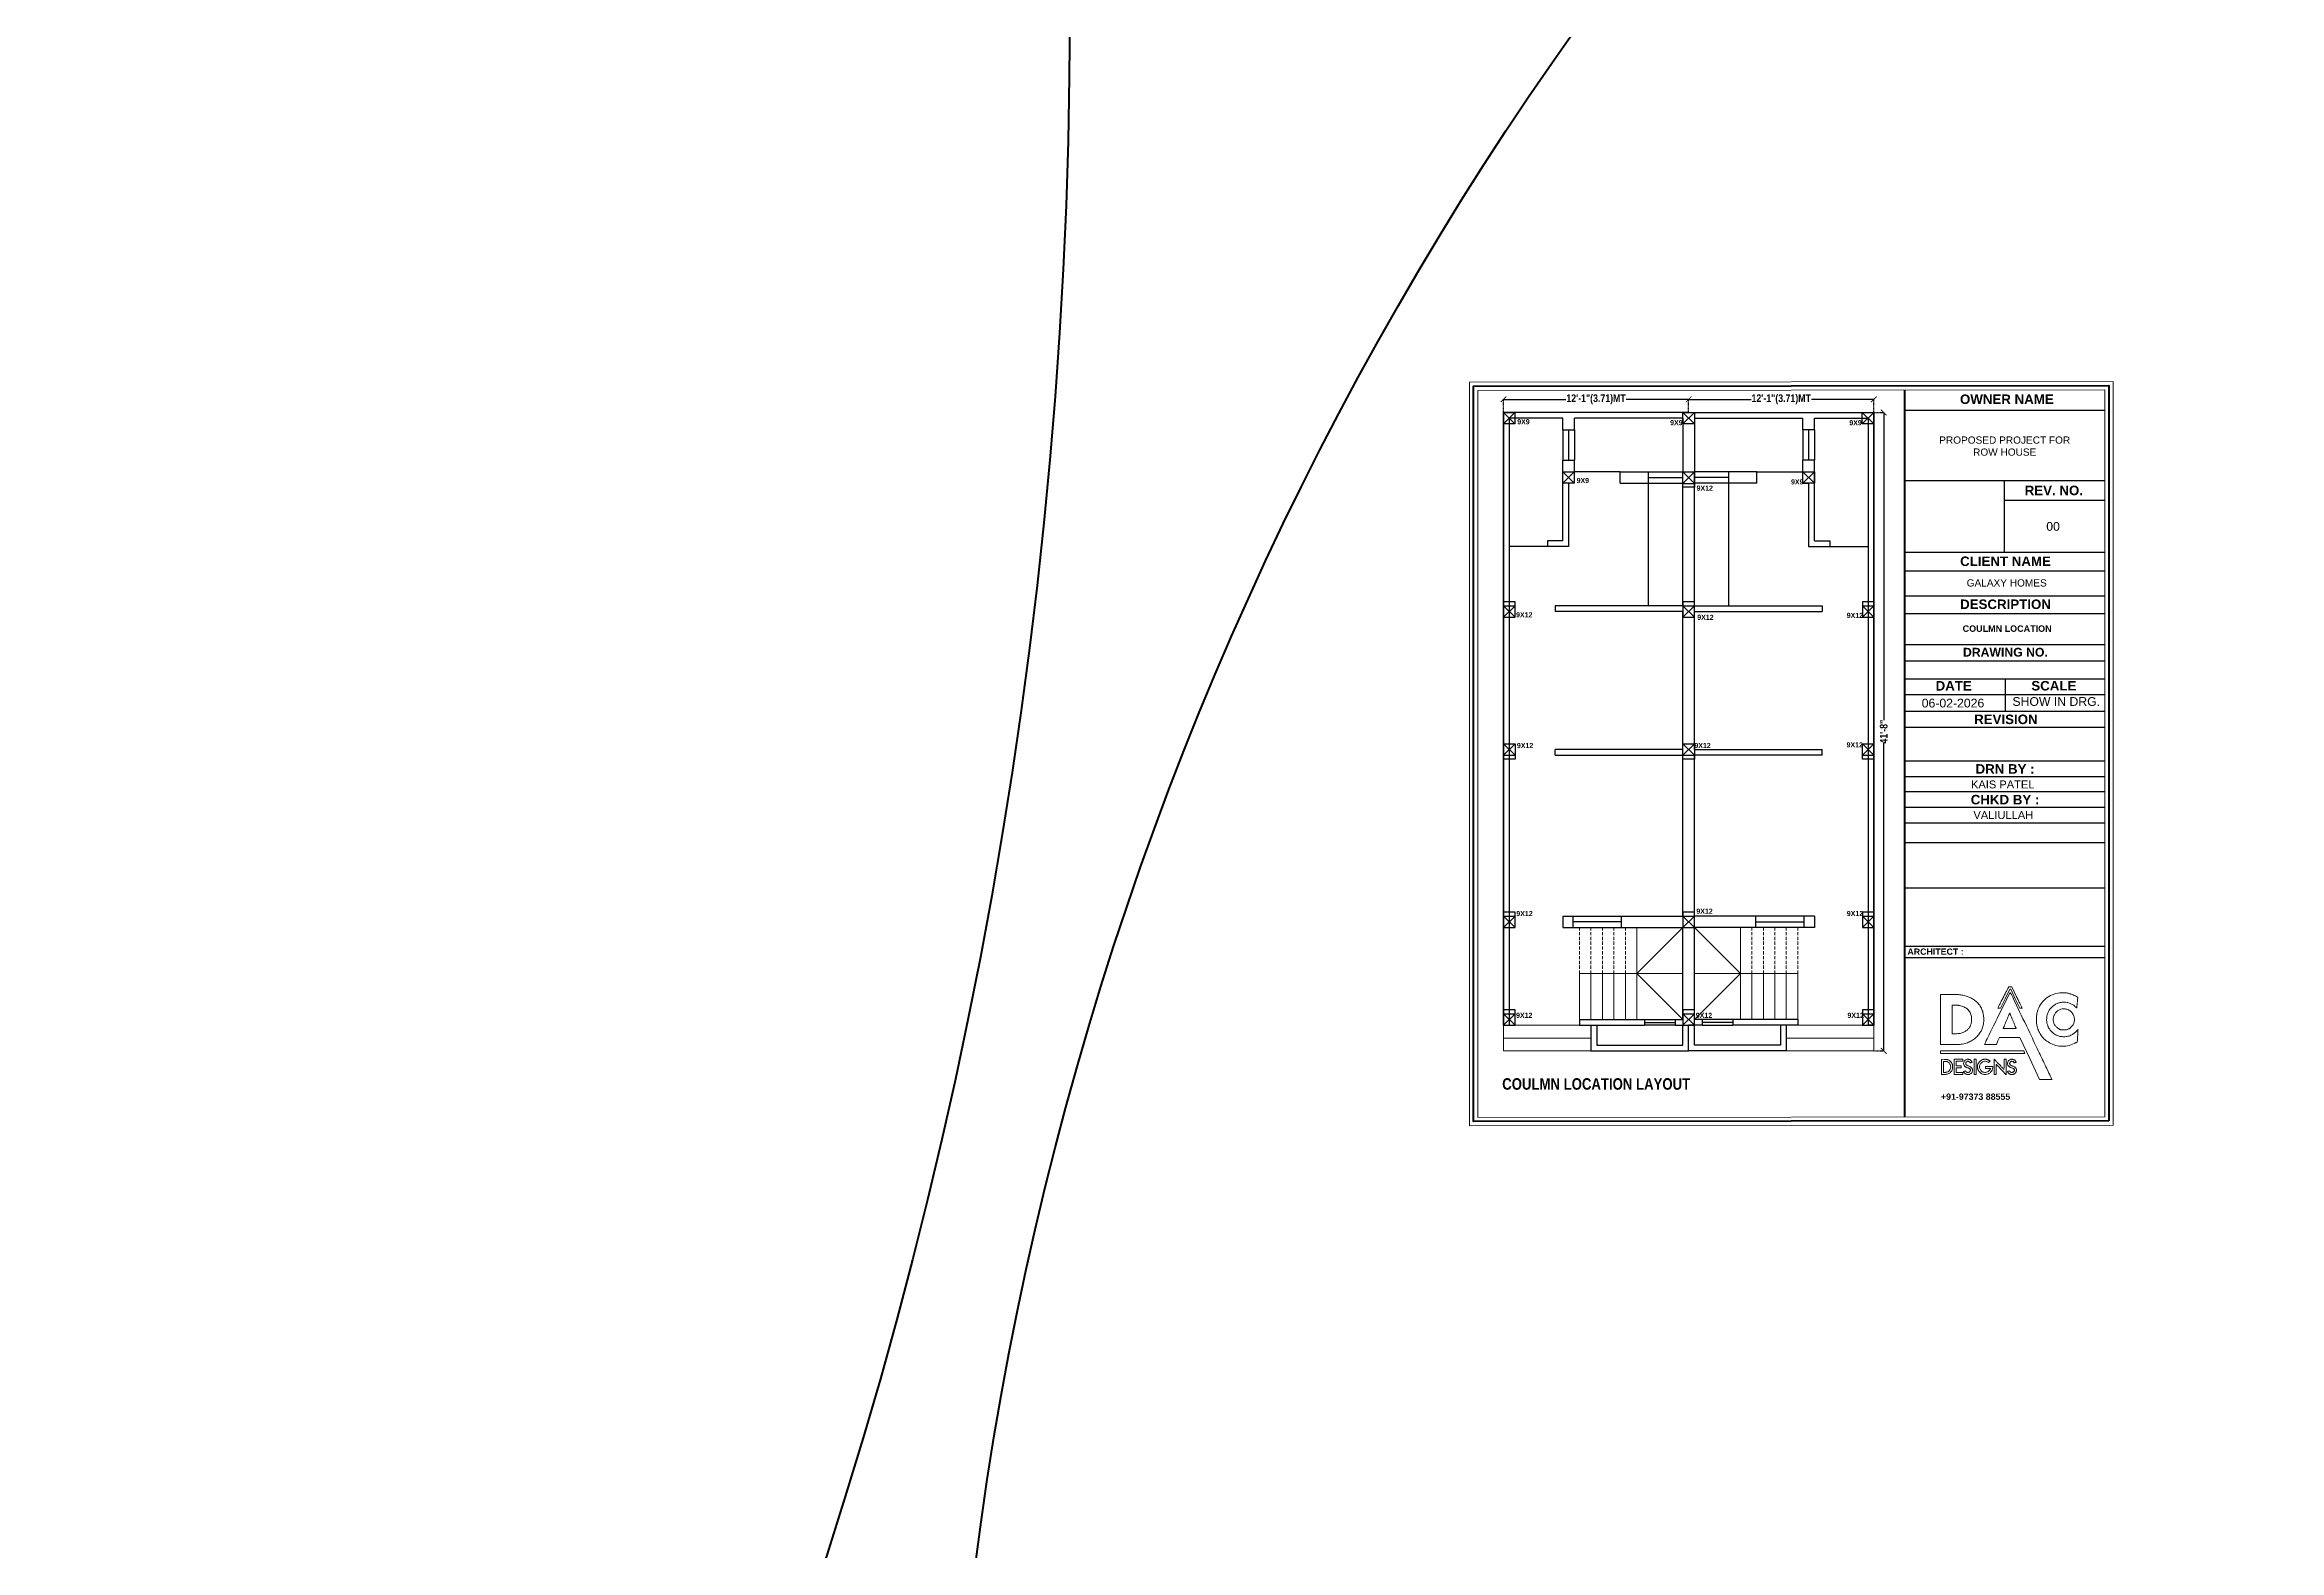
# Model space of a CAD drawing. Header units: inches. Extents: x 218041 to 238734, y -94371 to -86245.
# Drawn here: x 232703 to 234453, y -91359 to -90179 of the extents above; entities that cross this region are included whole.
import ezdxf

# ---------------------------------------------------------------- set-up
doc = ezdxf.new("R2010")
doc.units = ezdxf.units.IN
doc.header["$LTSCALE"] = 0.1
doc.header["$MEASUREMENT"] = 0
doc.header["$PDMODE"] = 35
doc.linetypes.add('DASHED2', pattern=[0.375, 0.25, -0.125])
for name, color, linetype, lineweight in [('GLASS', 152, 'Continuous', 20), ('my wall', 7, 'Continuous', 20), ('Wall', 250, 'Continuous', 30)]:
    doc.layers.add(name, color=color, linetype=linetype, lineweight=lineweight)
doc.layers.add('TEXT', color=250, linetype='Continuous')
doc.styles.add('Mayur', font='arial.ttf', dxfattribs={"height": 4})
doc.styles.get("Standard").update_dxf_attribs({"font": 'swisscb.ttf'})
doc.dimstyles.get("Standard").update_dxf_attribs({"dimtxt": 7, "dimasz": 7, "dimexe": 7, "dimexo": 7, "dimgap": 2, "dimtad": 0, "dimzin": 0, "dimdsep": 46, "dimlunit": 4, "dimtxsty": 'Standard', "dimblk": 'OBLIQUE', "dimcen": 0.09, "dimclrd": 256, "dimclre": 256, "dimclrt": 256, "dimadec": 1, "dimazin": 0, "dimtfac": 1, "dimtofl": 0, "dimtmove": 0, "dimatfit": 3, "dimldrblk": 'OBLIQUE', "dimfxl": 0, "dimfrac": 1, "dimtolj": 1, "dimtzin": 0, "dimlwd": 0, "dimlwe": 0, "dimarcsym": 0})

# ---------------------------------------------------------------- blocks, each defined once
blk = doc.blocks.new('ET3R21E2QE')
at = {"layer": 'Wall', "color": 1}
for p, q in [((241173.5, -87732.9), (241182.5, -87723.9)), ((241182.5, -87732.9), (241173.5, -87723.9)), ((241173.5, -87723.9), (241182.5, -87723.9))]:
    blk.add_line(p, q, dxfattribs=at)
blk.add_lwpolyline([(241173.5, -87732.9), (241182.5, -87732.9), (241182.5, -87720.9), (241173.5, -87720.9), (241173.5, -87732.9)], dxfattribs=at)
blk = doc.blocks.new('9 X 9')
at = {"layer": 'Wall', "color": 1}
for p, q in [((-6805.2, -3954.5), (-6796.2, -3963.5)), ((-6796.2, -3954.5), (-6805.2, -3963.5))]:
    blk.add_line(p, q, dxfattribs=at)
blk.add_lwpolyline([(-6805.2, -3954.5), (-6796.2, -3954.5), (-6796.2, -3963.5), (-6805.2, -3963.5), (-6805.2, -3954.5)], dxfattribs=at)
blk = doc.blocks.new('2222')
at = {"ltscale": 0.25}
for points in [[(1228.07, -21.61, 0.000035), (1226.93, -23.92, 0.000058), (1225.97, -25.87, 0.000002), (1225.1, -27.63, 0.022367), (1225.09, -27.65, 0.522341), (1225.1, -27.66, 0.000399), (1225.49, -27.67, 0.002994), (1225.94, -27.67, 0.00169), (1226.49, -27.67), (1227.89, -27.66), (1228.26, -26.83), (1228.63, -26), (1231.02, -26), (1233.4, -26), (1235.68, -30.93), (1237.96, -35.86), (1239.42, -35.86, 0.000822), (1239.98, -35.86, 0.001371), (1240.45, -35.86, 0.000076), (1240.87, -35.85, 0.411601), (1240.87, -35.85, 0.111692), (1240.87, -35.84, 0.000001), (1239.46, -32.87, 0.000077), (1237.9, -29.6, 0.000046), (1236.05, -25.72, 0.000099), (1232.93, -19.19, 0.001572), (1231.86, -16.98, 0.000761), (1231.22, -15.67, 0.259161), (1231.13, -15.61), (1231.05, -15.6)], [(1230.64, -14.44, -0.001438), (1230.56, -14.61, -0.000048), (1230.22, -15.27, -0.000091), (1229.82, -16.05, -0.000063), (1229.37, -16.92, 0.000195), (1228.93, -17.79, 0.000323), (1228.56, -18.51, 0.000009), (1228.23, -19.17, 0.118395), (1228.22, -19.18, 0.401571), (1228.23, -19.19, 0.001397), (1228.31, -19.19, 0.005901), (1228.41, -19.19, 0.003541), (1228.53, -19.19), (1228.83, -19.19), (1229.93, -16.97), (1231.03, -14.75), (1231.13, -14.75), (1231.23, -14.76), (1232.28, -16.97), (1233.34, -19.19), (1233.62, -19.19), (1233.9, -19.19), (1233.81, -19.02, -0.002728), (1233.75, -18.89, -0.000051), (1233.43, -18.22, -0.000125), (1233.05, -17.43, -0.000084), (1232.62, -16.53), (1231.5, -14.21), (1231.13, -14.21), (1230.76, -14.21)], [(1242.69, -15.6, 0.072794), (1240.92, -16.05, 0.076193), (1239.39, -16.98, 0.076365), (1238.21, -18.32, 0.073609), (1237.46, -19.97, 0.032921), (1237.3, -20.73, 0.026529), (1237.23, -21.57, 0.026526), (1237.24, -22.41, 0.032885), (1237.34, -23.18, 0.047046), (1237.69, -24.34, 0.050101), (1238.25, -25.39, 0.050276), (1239, -26.31, 0.048003), (1239.94, -27.07, 0.068046), (1241.34, -27.76, 0.063937), (1242.91, -28.06, 0.063415), (1244.51, -27.96, 0.064905), (1246.02, -27.45, 0.008334), (1246.31, -27.31, 0.013797), (1246.55, -27.18, 0.01007), (1246.73, -27.06, 0.17383), (1246.78, -27, 0.060318), (1246.78, -26.97, 0.000227), (1246.8, -26.64, 0.001182), (1246.83, -26.25, 0.000743), (1246.85, -25.81, -0.000424), (1246.88, -25.34, -0.000523), (1246.9, -24.91, -0.00043), (1246.92, -24.55, -0.003868), (1246.93, -24.39), (1246.95, -24.13), (1246.73, -24.4, -0.024005), (1246.45, -24.71, -0.02635), (1246.15, -24.97, -0.0264), (1245.83, -25.2, -0.024282), (1245.47, -25.41, -0.024356), (1245.01, -25.61, -0.034994), (1244.59, -25.75, -0.034857), (1244.15, -25.82, -0.023903), (1243.64, -25.85, -0.022894), (1243.16, -25.82, -0.031987), (1242.73, -25.76, -0.032113), (1242.32, -25.64, -0.023343), (1241.88, -25.45, -0.046593), (1241.33, -25.13, -0.038519), (1240.81, -24.69, -0.038169), (1240.36, -24.17, -0.043369), (1240.01, -23.6, -0.0226), (1239.92, -23.38, -0.012135), (1239.81, -23.1, -0.01211), (1239.72, -22.81, -0.02029), (1239.66, -22.56, -0.038693), (1239.63, -22.26, -0.012214), (1239.62, -21.8, -0.01223), (1239.64, -21.34, -0.038364), (1239.68, -21.03, -0.033776), (1239.84, -20.47, -0.035515), (1240.07, -19.93, -0.035945), (1240.38, -19.45, -0.036472), (1240.75, -19.01, -0.047018), (1241.37, -18.49, -0.050707), (1242.06, -18.11, -0.051047), (1242.81, -17.88, -0.048845), (1243.61, -17.8, -0.045224), (1244.38, -17.86, -0.049433), (1245.11, -18.07, -0.049945), (1245.78, -18.41, -0.047973), (1246.38, -18.89, 0.003233), (1246.54, -19.04, 0.043394), (1246.6, -19.09, 0.241126), (1246.63, -19.09, 0.253996), (1246.65, -19.07, 0.027659), (1246.67, -18.95, 0.000182), (1246.78, -17.9, 0.00019), (1246.88, -16.86, 0.026366), (1246.88, -16.73, 0.264911), (1246.81, -16.61, 0.009992), (1246.33, -16.34, 0.01809), (1245.79, -16.08, 0.026018), (1245.3, -15.89, 0.007897), (1245.02, -15.81, 0.012305), (1244.77, -15.74, 0.012313), (1244.53, -15.69, 0.007921), (1244.24, -15.64, 0.020871), (1243.9, -15.61, 0.009498), (1243.46, -15.59, 0.009454), (1243.01, -15.58, 0.022742)], [(1214.85, -21.82), (1214.85, -27.68), (1216.79, -27.68, 0.003259), (1218.35, -27.67, 0.014649), (1219.27, -27.63, 0.023622), (1219.94, -27.55, 0.023407), (1220.61, -27.4, 0.045159), (1221.62, -27.03, 0.043204), (1222.56, -26.49, 0.043618), (1223.39, -25.79, 0.048184), (1224.05, -24.98, 0.023386), (1224.21, -24.72, 0.012104), (1224.39, -24.38, 0.012098), (1224.55, -24.02, 0.021537), (1224.66, -23.72, 0.02724), (1224.8, -23.19, 0.02249), (1224.9, -22.61, 0.021827), (1224.94, -22.01, 0.021639), (1224.93, -21.4, 0.043508), (1224.76, -20.24, 0.054122), (1224.39, -19.21, 0.055821), (1223.83, -18.3, 0.051096), (1223.06, -17.52, 0.040683), (1222.34, -17.01, 0.035711), (1221.51, -16.6, 0.033624), (1220.59, -16.29, 0.027807), (1219.57, -16.08, 0.015643), (1219.04, -16.02, 0.010493), (1218.44, -15.99, 0.00734), (1217.64, -15.97, 0.00246), (1216.47, -15.96), (1214.85, -15.96)], [(1219.26, -18.55, -0.061506), (1220.31, -18.88, -0.081566), (1221.15, -19.43, -0.085675), (1221.74, -20.2, -0.076136), (1222.07, -21.16, -0.034556), (1222.1, -21.47, -0.01442), (1222.11, -21.9, -0.014427), (1222.09, -22.32, -0.034296), (1222.04, -22.63, -0.055443), (1221.81, -23.32, -0.062064), (1221.44, -23.91, -0.061258), (1220.94, -24.4, -0.051876), (1220.3, -24.78, -0.031268), (1219.87, -24.95, -0.031106), (1219.43, -25.06, -0.026739), (1218.92, -25.13, -0.014506), (1218.28, -25.16), (1217.59, -25.18), (1217.59, -21.82), (1217.59, -18.46), (1218.25, -18.48, -0.004722), (1218.57, -18.49, -0.00837), (1218.84, -18.5, -0.010002), (1219.06, -18.53, -0.014416)], [(1231.8, -22.22, -0.000381), (1232.07, -22.87, -0.000626), (1232.3, -23.43, -0.000041), (1232.51, -23.93, -0.09741), (1232.51, -23.94, -0.410253), (1232.5, -23.95, -0.000164), (1232.06, -23.96, -0.002014), (1231.57, -23.96, -0.001207), (1230.99, -23.96, -0.000863), (1230.4, -23.96, -0.00144), (1229.91, -23.96, -0.000084), (1229.47, -23.96, -0.411419), (1229.46, -23.95, -0.100074), (1229.46, -23.94, -0.000021), (1229.68, -23.44, -0.000456), (1229.91, -22.88, -0.000276), (1230.19, -22.22, 0.000015), (1230.47, -21.56, 0.000023), (1230.72, -20.98, 0.000008), (1230.93, -20.48, 0.000623), (1230.96, -20.4), (1231.01, -20.3), (1231.05, -20.4, -0.001559), (1231.08, -20.48, -0.00002), (1231.29, -20.98, -0.000058), (1231.53, -21.55, -0.000038)], [(1243.28, -19.36, 0.067122), (1242.63, -19.56, 0.06685), (1242.05, -19.92, 0.067242), (1241.6, -20.42, 0.069319), (1241.3, -21.01, 0.069858), (1241.16, -21.71, 0.073646), (1241.23, -22.41, 0.073472), (1241.49, -23.06, 0.069037), (1241.94, -23.62, 0.024666), (1242.15, -23.8, 0.029624), (1242.37, -23.95, 0.029327), (1242.6, -24.07, 0.023351), (1242.87, -24.18, 0.012537), (1243.05, -24.24, 0.037615), (1243.18, -24.27, 0.027833), (1243.33, -24.28, 0.004547), (1243.62, -24.28, 0.01664), (1243.99, -24.27, 0.041441), (1244.25, -24.23, 0.042452), (1244.5, -24.15, 0.018223), (1244.82, -24, 0.017208), (1244.97, -23.92, 0.027832), (1245.09, -23.83, 0.024133), (1245.21, -23.73, 0.00959), (1245.37, -23.57, 0.035546), (1245.66, -23.24, 0.046314), (1245.88, -22.89, 0.047084), (1246.02, -22.51, 0.038653), (1246.1, -22.09, 0.088278), (1246.04, -21.23, 0.089006), (1245.69, -20.44, 0.088189), (1245.09, -19.82, 0.084671), (1244.3, -19.43, 0.042558), (1244.1, -19.39, 0.012472), (1243.79, -19.36, 0.012391), (1243.47, -19.35, 0.044133)], [(1214.85, -29.46), (1214.85, -29.76), (1224.69, -29.76), (1234.53, -29.76), (1234.49, -29.65, -0.00093), (1234.46, -29.59, -0.000352), (1234.43, -29.51, -0.000348), (1234.39, -29.43, -0.000425), (1234.36, -29.35), (1234.28, -29.16), (1224.56, -29.16), (1214.85, -29.16)], [(1215.06, -32.88), (1215.06, -34.65), (1215.57, -34.65, 0.012207), (1215.98, -34.64, 0.029496), (1216.28, -34.61, 0.036791), (1216.53, -34.55, 0.032895), (1216.78, -34.45, 0.045704), (1216.98, -34.33, 0.031954), (1217.18, -34.16, 0.032132), (1217.36, -33.97, 0.049229), (1217.48, -33.79, 0.038827), (1217.57, -33.59, 0.028216), (1217.63, -33.37, 0.02724), (1217.67, -33.13, 0.028588), (1217.68, -32.89, 0.06646), (1217.61, -32.32, 0.085474), (1217.38, -31.84, 0.087545), (1217.02, -31.47, 0.073569), (1216.52, -31.22, 0.021141), (1216.36, -31.17, 0.031625), (1216.22, -31.15, 0.018724), (1216.03, -31.14, 0.003091), (1215.67, -31.13), (1215.06, -31.11)], [(1221.03, -31.12, 0.129678), (1220.55, -31.38, 0.134039), (1220.28, -31.84, 0.140182), (1220.28, -32.36, 0.146424), (1220.56, -32.79, 0.036533), (1220.68, -32.88, 0.026554), (1220.83, -32.97, 0.023867), (1221.01, -33.04, 0.017616), (1221.21, -33.11, -0.029719), (1221.41, -33.18, -0.038265), (1221.58, -33.28, -0.043511), (1221.72, -33.38, -0.090446), (1221.8, -33.48, -0.161254), (1221.84, -33.72, -0.130392), (1221.73, -33.96, -0.114848), (1221.5, -34.14, -0.107842), (1221.22, -34.2, -0.077264), (1221.1, -34.18, -0.048157), (1220.97, -34.13, -0.047672), (1220.85, -34.05, -0.068908), (1220.77, -33.95, 0.023628), (1220.74, -33.91, 0.034179), (1220.7, -33.88, 0.036517), (1220.67, -33.85, 0.234481), (1220.65, -33.85, -0.027589), (1220.63, -33.86, -0.002418), (1220.57, -33.87, -0.003166), (1220.5, -33.88, -0.002457), (1220.43, -33.9, 0.002123), (1220.35, -33.91, 0.003307), (1220.29, -33.93, 0.000979), (1220.24, -33.94, 0.109167), (1220.23, -33.94, 0.362616), (1220.22, -33.97, 0.013302), (1220.28, -34.09, 0.022117), (1220.36, -34.21, 0.032937), (1220.44, -34.31, 0.050096), (1220.64, -34.48, 0.060404), (1220.85, -34.6, 0.061129), (1221.09, -34.67, 0.053193), (1221.34, -34.68, 0.10584), (1221.78, -34.55, 0.105742), (1222.12, -34.25, 0.110545), (1222.31, -33.86, 0.125324), (1222.29, -33.44, 0.085624), (1222.18, -33.2, 0.066794), (1221.99, -33, 0.05593), (1221.71, -32.82, 0.034313), (1221.35, -32.68, -0.026903), (1221.05, -32.56, -0.081148), (1220.87, -32.44, -0.115308), (1220.77, -32.29, -0.090588), (1220.73, -32.1, -0.120216), (1220.79, -31.87, -0.112208), (1220.95, -31.69, -0.112768), (1221.17, -31.59, -0.122403), (1221.4, -31.6, -0.066051), (1221.49, -31.64, -0.033237), (1221.59, -31.71, -0.033173), (1221.69, -31.8, -0.060079), (1221.75, -31.88, 0.113221), (1221.77, -31.91, 0.153807), (1221.81, -31.92, 0.052548), (1221.86, -31.92, 0.004269), (1222.01, -31.88), (1222.24, -31.83), (1222.17, -31.68, 0.062518), (1222.08, -31.53, 0.035388), (1221.93, -31.37, 0.035482), (1221.77, -31.24, 0.068313), (1221.62, -31.17, 0.035364), (1221.47, -31.13, 0.02744), (1221.31, -31.11, 0.028113), (1221.15, -31.1, 0.053221)], [(1224.87, -31.13, 0.072379), (1224.41, -31.31, 0.065954), (1224.01, -31.61, 0.06625), (1223.7, -32.01, 0.074336), (1223.51, -32.46, 0.04445), (1223.49, -32.65, 0.017999), (1223.48, -32.91, 0.018032), (1223.49, -33.18, 0.043172), (1223.53, -33.37, 0.034883), (1223.6, -33.58, 0.036104), (1223.7, -33.77, 0.034029), (1223.83, -33.96, 0.025138), (1224, -34.15, 0.051191), (1224.31, -34.4, 0.058252), (1224.65, -34.57, 0.05852), (1225.02, -34.66, 0.052442), (1225.41, -34.67, 0.08695), (1226.01, -34.51, 0.089662), (1226.52, -34.15, 0.088392), (1226.87, -33.64, 0.081601), (1227.03, -33.02), (1227.05, -32.81), (1226.2, -32.81), (1225.35, -32.81), (1225.35, -33.02), (1225.35, -33.23), (1225.94, -33.23, -0.002902), (1226.17, -33.23, -0.004837), (1226.36, -33.24, -0.00094), (1226.53, -33.24, -0.404082), (1226.53, -33.25, -0.11073), (1226.53, -33.26, -0.002181), (1226.5, -33.33, -0.005105), (1226.47, -33.4, -0.00339), (1226.42, -33.48, -0.080814), (1226.16, -33.83, -0.083773), (1225.79, -34.08, -0.084855), (1225.37, -34.19, -0.085856), (1224.94, -34.16, -0.075737), (1224.59, -34.01, -0.071644), (1224.29, -33.76, -0.072602), (1224.07, -33.44, -0.081537), (1223.97, -33.08, -0.045571), (1223.96, -32.77, -0.059977), (1224.02, -32.49, -0.060992), (1224.13, -32.24, -0.049383), (1224.31, -32, -0.086263), (1224.68, -31.72, -0.091341), (1225.11, -31.59, -0.090555), (1225.57, -31.62, -0.083079), (1226, -31.8), (1226.08, -31.86), (1226.25, -31.69), (1226.41, -31.53), (1226.33, -31.46, 0.042094), (1226.22, -31.38, 0.017203), (1226.05, -31.29, 0.017294), (1225.87, -31.22, 0.029179), (1225.72, -31.16, 0.032742), (1225.51, -31.12, 0.023889), (1225.28, -31.1, 0.024201), (1225.06, -31.11, 0.039988)], [(1227.38, -32.88), (1227.38, -34.65), (1227.6, -34.65), (1227.83, -34.65), (1227.83, -33.47, -0.001934), (1227.83, -33.02, -0.003225), (1227.84, -32.64, -0.000419), (1227.84, -32.31, -0.407693), (1227.85, -32.3, -0.205821), (1227.88, -32.31, -0.000053), (1228.72, -33.2, -0.001135), (1229.48, -34, -0.003233), (1230, -34.56), (1230.15, -34.73), (1230.15, -32.92), (1230.16, -31.12), (1229.91, -31.12), (1229.67, -31.12), (1229.67, -32.3, -0.001802), (1229.67, -32.75, -0.003015), (1229.67, -33.13, -0.000368), (1229.66, -33.46, -0.440457), (1229.65, -33.47, -0.173975), (1229.63, -33.46, -0.000271), (1229.42, -33.24, -0.002087), (1229.17, -32.99, -0.001282), (1228.89, -32.69, 0.000258), (1228.58, -32.36, 0.00023), (1228.25, -32.02, 0.00023), (1227.96, -31.71, 0.000715), (1227.76, -31.51), (1227.38, -31.1)], [(1231.25, -31.14, 0.119993), (1230.81, -31.38, 0.124753), (1230.54, -31.79, 0.129876), (1230.51, -32.27, 0.135706), (1230.72, -32.69, 0.03463), (1230.85, -32.82, 0.04404), (1230.99, -32.92, 0.035662), (1231.17, -33, 0.014138), (1231.42, -33.1, -0.021829), (1231.75, -33.22, -0.073966), (1231.95, -33.35, -0.114797), (1232.05, -33.49, -0.101886), (1232.09, -33.67, -0.065157), (1232.07, -33.81, -0.08359), (1232.01, -33.93, -0.078531), (1231.92, -34.03, -0.050335), (1231.78, -34.12, -0.07463), (1231.58, -34.19, -0.091957), (1231.38, -34.18, -0.092256), (1231.19, -34.11, -0.075632), (1231.03, -33.97), (1230.93, -33.85), (1230.71, -33.89, 0.012762), (1230.62, -33.91, 0.020182), (1230.55, -33.94, 0.015218), (1230.5, -33.96, 0.304192), (1230.49, -33.97, 0.13098), (1230.51, -34.05, 0.018352), (1230.6, -34.19, 0.022103), (1230.7, -34.33, 0.048178), (1230.8, -34.42, 0.032803), (1230.96, -34.54, 0.05493), (1231.12, -34.61, 0.053714), (1231.29, -34.65, 0.029888), (1231.5, -34.67, 0.010859), (1231.66, -34.66, 0.039047), (1231.76, -34.65, 0.04425), (1231.85, -34.62, 0.016918), (1231.97, -34.57, 0.038393), (1232.13, -34.48, 0.040892), (1232.28, -34.36, 0.042183), (1232.4, -34.23, 0.046971), (1232.49, -34.08, 0.062747), (1232.54, -33.92, 0.039953), (1232.57, -33.71, 0.040345), (1232.56, -33.51, 0.075504), (1232.52, -33.35, 0.066397), (1232.39, -33.14, 0.061382), (1232.21, -32.97, 0.050557), (1231.97, -32.82, 0.0264), (1231.63, -32.69, -0.016786), (1231.39, -32.59, -0.042379), (1231.22, -32.5, -0.057745), (1231.1, -32.41, -0.071248), (1231.02, -32.3, -0.084064), (1230.99, -32.19, -0.061029), (1230.98, -32.06, -0.059165), (1231.01, -31.94, -0.067465), (1231.07, -31.83, -0.121631), (1231.27, -31.65, -0.124961), (1231.53, -31.58, -0.130187), (1231.78, -31.65, -0.137768), (1231.96, -31.84, 0.028101), (1231.99, -31.88, 0.080286), (1232.01, -31.91, 0.115984), (1232.04, -31.92, 0.102558), (1232.07, -31.92, -0.004381), (1232.11, -31.92, -0.000906), (1232.17, -31.9, -0.000952), (1232.24, -31.89, -0.000898), (1232.31, -31.87, 0.018533), (1232.37, -31.86, 0.028466), (1232.43, -31.84, 0.027552), (1232.47, -31.82, 0.277422), (1232.48, -31.8, 0.126983), (1232.46, -31.73, 0.016882), (1232.38, -31.59, 0.020669), (1232.28, -31.45, 0.046756), (1232.19, -31.36, 0.062539), (1231.98, -31.22, 0.058979), (1231.74, -31.13, 0.0597), (1231.49, -31.1, 0.067445)], [(1216.51, -31.71, -0.059621), (1216.78, -31.88, -0.066204), (1216.98, -32.09, -0.065082), (1217.12, -32.36, -0.054753), (1217.2, -32.67, -0.082629), (1217.2, -33.17, -0.093948), (1217.02, -33.61, -0.098162), (1216.71, -33.95, -0.099296), (1216.29, -34.14, -0.031033), (1216.22, -34.15, -0.008243), (1216.11, -34.16, -0.008328), (1215.98, -34.17, -0.008487), (1215.85, -34.17), (1215.54, -34.17), (1215.54, -32.88), (1215.54, -31.6), (1215.93, -31.61, -0.005771), (1216.16, -31.62, -0.03223), (1216.28, -31.63, -0.045923), (1216.39, -31.66, -0.019591)]]:
    blk.add_lwpolyline(points, format="xyb", close=True, dxfattribs=at)
for points in [[(1218.02, -32.89), (1218.02, -34.65), (1219.03, -34.65), (1220.04, -34.65), (1220.04, -34.43), (1220.04, -34.2), (1219.27, -34.2), (1218.5, -34.2), (1218.5, -33.66), (1218.5, -33.11), (1219.07, -33.11), (1219.65, -33.11), (1219.65, -32.89), (1219.65, -32.66), (1219.07, -32.66), (1218.5, -32.66), (1218.5, -32.12), (1218.5, -31.57), (1219.27, -31.57), (1220.04, -31.57), (1220.04, -31.35), (1220.04, -31.12), (1219.03, -31.12), (1218.02, -31.12)], [(1222.67, -32.89), (1222.67, -34.65), (1222.91, -34.65), (1223.15, -34.65), (1223.15, -32.89), (1223.15, -31.12), (1222.91, -31.12), (1222.67, -31.12)]]:
    blk.add_lwpolyline(points, close=True, dxfattribs=at)
blk = doc.blocks.new('_ArchTick')
at = {"color": 0, "linetype": 'ByBlock', "const_width": 0.15}
blk.add_lwpolyline([(-0.5, -0.5), (0.5, 0.5)], dxfattribs=at)
blk = doc.blocks.new('*D729')
at = {"color": 5, "linetype": 'DASHED2', "transparency": 16777216}
for p, q in [((233845.1, -90467.4), (233845.1, -90457.1)), ((233990.1, -90467.4), (233990.1, -90457.1))]:
    blk.add_line(p, q, dxfattribs=at)
at = {"color": 5, "transparency": 16777216}
for p, q in [((233845.1, -90457.2), (233894, -90457.2)), ((233990.1, -90457.2), (233941.2, -90457.2))]:
    blk.add_line(p, q, dxfattribs=at)
at = {"layer": 'Defpoints', "color": 0, "lineweight": -3, "transparency": 16777216}
for p in [(233990.1, -90457.2), (233845.1, -90467.5), (233990.1, -90467.5)]:
    blk.add_point(p, dxfattribs=at)
at = {"color": 5, "transparency": 16777216, "xscale": 4.5, "yscale": 4.5, "zscale": 4.5, "rotation": 180}
blk.add_blockref('_ArchTick', (233845.1, -90457.2), dxfattribs=at)
at = {"color": 5, "transparency": 16777216, "xscale": 4.5, "yscale": 4.5, "zscale": 4.5}
blk.add_blockref('_ArchTick', (233990.1, -90457.2), dxfattribs=at)
at = {"color": 5, "lineweight": -3, "transparency": 16777216, "insert": (233917.6, -90457.2), "char_height": 6, "attachment_point": 5}
blk.add_mtext('\\A1;12\'-1"(3.71)MT', dxfattribs=at)
blk = doc.blocks.new('*D730')
at = {"color": 5, "linetype": 'DASHED2', "transparency": 16777216}
for p, q in [((233990.1, -90467.4), (233990.1, -90457.1)), ((234135.1, -90467.4), (234135.1, -90457.1))]:
    blk.add_line(p, q, dxfattribs=at)
at = {"color": 5, "transparency": 16777216}
for p, q in [((233990.1, -90457.2), (234039, -90457.2)), ((234135.1, -90457.2), (234086.2, -90457.2))]:
    blk.add_line(p, q, dxfattribs=at)
at = {"layer": 'Defpoints', "color": 0, "lineweight": -3, "transparency": 16777216}
for p in [(233990.1, -90457.2), (233990.1, -90467.5), (234135.1, -90467.5)]:
    blk.add_point(p, dxfattribs=at)
at = {"color": 5, "transparency": 16777216, "xscale": 4.5, "yscale": 4.5, "zscale": 4.5, "rotation": 180}
blk.add_blockref('_ArchTick', (233990.1, -90457.2), dxfattribs=at)
at = {"color": 5, "transparency": 16777216, "xscale": 4.5, "yscale": 4.5, "zscale": 4.5}
blk.add_blockref('_ArchTick', (234135.1, -90457.2), dxfattribs=at)
at = {"color": 5, "lineweight": -3, "transparency": 16777216, "insert": (234062.6, -90457.2), "char_height": 6, "attachment_point": 5}
blk.add_mtext('\\A1;12\'-1"(3.71)MT', dxfattribs=at)
blk = doc.blocks.new('*D738')
at = {"color": 5, "linetype": 'DASHED2', "transparency": 16777216}
for p, q in [((234135.2, -90467.5), (234143, -90467.5)), ((234135.2, -90967.5), (234143, -90967.5))]:
    blk.add_line(p, q, dxfattribs=at)
at = {"color": 5, "transparency": 16777216}
for p, q in [((234142.9, -90467.4), (234142.9, -90708.5)), ((234142.9, -90967.5), (234142.9, -90726.5))]:
    blk.add_line(p, q, dxfattribs=at)
at = {"layer": 'Defpoints', "color": 0, "lineweight": -3, "transparency": 16777216}
for p in [(234135.1, -90467.5), (234135.1, -90967.5), (234142.9, -90967.5)]:
    blk.add_point(p, dxfattribs=at)
at = {"color": 5, "transparency": 16777216, "xscale": 4.5, "yscale": 4.5, "zscale": 4.5}
for p, rotation in [((234142.9, -90467.5), 90), ((234142.9, -90967.5), 270)]:
    blk.add_blockref('_ArchTick', p, dxfattribs=dict(at, rotation=rotation))
at = {"color": 5, "lineweight": -3, "transparency": 16777216, "insert": (234142.9, -90717.5), "char_height": 6, "attachment_point": 5, "rotation": 90}
blk.add_mtext('\\A1;41\'-8"', dxfattribs=at)

msp = doc.modelspace()

# ---------------------------------------------------------------- linework, layer by layer
at = {"lineweight": 30, "ltscale": 0.1}
for p, q in [((234316.04, -90465.847), (234159.18, -90465.847)), ((234159.18, -90520.713), (234316.04, -90520.713)), ((234237.61, -90576.842), (234237.61, -90520.713)), ((234237.61, -90536.066), (234316.04, -90536.066)), ((234159.18, -90576.842), (234316.04, -90576.842)), ((234159.18, -90591.579), (234316.04, -90591.579)), ((234159.18, -90611.15), (234316.04, -90611.15)), ((234159.18, -90624.935), (234316.04, -90624.935)), ((234316.04, -90649.484), (234159.18, -90649.484)), ((234159.18, -90662.046), (234316.04, -90662.046)), ((234316.04, -90676.413), (234159.18, -90676.413)), ((234237.886, -90676.413), (234237.886, -90701.601)), ((234316.04, -90688.582), (234159.18, -90688.582)), ((234316.04, -90701.601), (234159.18, -90701.601)), ((234316.04, -90714.293), (234159.18, -90714.293)), ((234316.04, -90740.585), (234159.18, -90740.585)), ((234316.04, -90752.899), (234159.18, -90752.899)), ((234316.04, -90764.681), (234159.18, -90764.681)), ((234316.04, -90777.002), (234159.18, -90777.002)), ((234316.04, -90789.151), (234159.18, -90789.151)), ((234316.04, -90804.446), (234159.18, -90804.446)), ((234316.04, -90885.654), (234159.18, -90885.654)), ((234316.04, -90894.516), (234159.18, -90894.516))]:
    msp.add_line(p, q, dxfattribs=at)
at = {"color": 9}
for p, q in [((233891.609, -90480.961), (233891.609, -90504.961)), ((233896.109, -90480.961), (233896.109, -90504.961)), ((233900.609, -90480.961), (233900.609, -90504.961)), ((234079.609, -90480.961), (234079.609, -90504.961)), ((234084.109, -90480.961), (234084.109, -90504.961)), ((234088.609, -90480.961), (234088.609, -90504.961)), ((233958.609, -90513.961), (233985.609, -90513.961)), ((233958.609, -90518.461), (233985.609, -90518.461)), ((233958.609, -90522.961), (233985.609, -90522.961)), ((234021.609, -90513.961), (233994.609, -90513.961)), ((234021.609, -90518.461), (233994.609, -90518.461)), ((234021.609, -90522.961), (233994.609, -90522.961)), ((233899.609, -90861.961), (233937.609, -90861.961)), ((234080.609, -90861.961), (234042.609, -90861.961)), ((233937.609, -90866.461), (233899.609, -90866.461)), ((233899.609, -90870.961), (233937.609, -90870.961)), ((234042.609, -90866.461), (234080.609, -90866.461)), ((234080.609, -90870.961), (234042.609, -90870.961)), ((233955.609, -90942.961), (233979.609, -90942.961)), ((233955.609, -90945.211), (233979.609, -90945.211)), ((233979.609, -90947.461), (233955.609, -90947.461)), ((234024.609, -90942.961), (234000.609, -90942.961)), ((234024.609, -90945.211), (234000.609, -90945.211)), ((234000.609, -90947.461), (234024.609, -90947.461))]:
    msp.add_line(p, q, dxfattribs=at)
at = {"color": 9, "lineweight": -3}
for p, q in [((233936.609, -90513.961), (233900.609, -90513.961)), ((233958.609, -90618.961), (233958.609, -90522.961)), ((234021.609, -90618.961), (234021.609, -90522.961)), ((234043.609, -90513.961), (234079.609, -90513.961)), ((233879.609, -90572.461), (233849.609, -90572.461)), ((234100.609, -90572.461), (234130.609, -90572.461))]:
    msp.add_line(p, q, dxfattribs=at)
at = {"lineweight": 15, "ltscale": 0.1}
for points in [[(234322.466, -91025.599), (233818.533, -91026.16), (233818.533, -90443.763), (234322.466, -90443.203)], [(234316.04, -91019.173), (233824.959, -91019.734), (233824.959, -90450.189), (234316.04, -90449.629)]]:
    msp.add_lwpolyline(points, close=True, dxfattribs=at)
at = {"lineweight": 40, "ltscale": 0.1}
msp.add_lwpolyline([(234319.253, -91022.386), (233821.746, -91022.947), (233821.746, -90446.976), (234319.253, -90446.416)], close=True, dxfattribs=at)
at = {"lineweight": 30, "ltscale": 0.1}
msp.add_lwpolyline([(234159.18, -90839.769), (234316.04, -90839.769)], dxfattribs=at)
at = {"color": 9, "lineweight": -3}
for points in [[(233913.609, -90947.461), (233913.609, -90967.461), (233990.109, -90967.461), (233990.109, -90947.461)], [(233918.109, -90947.461), (233918.109, -90962.961), (233985.609, -90962.961), (233985.609, -90947.461)], [(234066.609, -90947.461), (234066.609, -90967.461), (233990.109, -90967.461), (233990.109, -90947.461)], [(234062.109, -90947.461), (234062.109, -90962.961), (233994.609, -90962.961), (233994.609, -90947.461)]]:
    msp.add_lwpolyline(points, dxfattribs=at)
at = {"color": 3, "lineweight": 60}
for centre, radius in [((229596.419, -90154.183), 3908.956), ((236072.057, -91708.624), 2661.916)]:
    msp.add_circle(centre, radius, dxfattribs=at)
at = {"layer": 'my wall', "lineweight": 40}
msp.add_line((234159.18, -90449.629), (234159.18, -91019.173), dxfattribs=at)
at = {"layer": 'my wall', "color": 9, "linetype": 'DASHED2', "ltscale": 100}
for p, q in [((233904.609, -90906.961), (233904.609, -90870.961)), ((233913.609, -90906.961), (233913.609, -90870.961)), ((233922.609, -90906.961), (233922.609, -90870.961)), ((233931.609, -90906.961), (233931.609, -90870.961)), ((233940.609, -90906.961), (233940.609, -90870.961)), ((234039.609, -90906.961), (234039.609, -90870.961)), ((234048.609, -90906.961), (234048.609, -90870.961)), ((234057.609, -90906.961), (234057.609, -90870.961)), ((234066.609, -90906.961), (234066.609, -90870.961)), ((234075.609, -90906.961), (234075.609, -90870.961))]:
    msp.add_line(p, q, dxfattribs=at)
at = {"layer": 'my wall', "color": 9}
for p, q in [((233949.609, -90942.961), (233949.609, -90870.961)), ((233949.609, -90906.961), (233985.609, -90870.961)), ((234030.609, -90906.961), (233994.609, -90870.961)), ((234030.609, -90942.961), (234030.609, -90870.961)), ((233904.609, -90942.961), (233904.609, -90906.961)), ((233949.609, -90906.961), (233904.609, -90906.961)), ((233913.609, -90942.961), (233913.609, -90906.961)), ((233922.609, -90942.961), (233922.609, -90906.961)), ((233931.609, -90942.961), (233931.609, -90906.961)), ((233940.609, -90942.961), (233940.609, -90906.961)), ((233949.609, -90906.961), (233985.609, -90906.961)), ((233949.609, -90906.961), (233985.609, -90942.961)), ((234030.609, -90906.961), (233994.609, -90906.961)), ((234030.609, -90906.961), (233994.609, -90942.961)), ((234030.609, -90906.961), (234075.609, -90906.961)), ((234039.609, -90942.961), (234039.609, -90906.961)), ((234048.609, -90942.961), (234048.609, -90906.961)), ((234057.609, -90942.961), (234057.609, -90906.961)), ((234066.609, -90942.961), (234066.609, -90906.961)), ((234075.609, -90942.961), (234075.609, -90906.961)), ((233845.109, -90947.461), (233845.109, -90967.461)), ((233913.609, -90947.461), (233845.109, -90947.461)), ((233913.609, -90947.461), (233913.609, -90967.461)), ((234066.609, -90947.461), (234066.609, -90967.461)), ((234066.609, -90947.461), (234135.109, -90947.461)), ((234135.109, -90947.461), (234135.109, -90967.461)), ((233913.609, -90957.461), (233845.109, -90957.461)), ((233913.609, -90967.461), (233845.109, -90967.461)), ((234066.609, -90957.461), (234135.109, -90957.461)), ((234066.609, -90967.461), (234135.109, -90967.461))]:
    msp.add_line(p, q, dxfattribs=at)
at = {"layer": 'Wall', "color": 9, "lineweight": 30}
for p, q in [((233845.109, -90947.461), (233845.109, -90467.461)), ((233845.109, -90467.461), (233845.109, -90947.461)), ((233900.609, -90467.461), (233845.109, -90467.461)), ((233891.609, -90471.961), (233849.609, -90471.961)), ((233849.609, -90471.961), (233849.609, -90947.461)), ((233891.609, -90480.961), (233891.609, -90471.961)), ((233990.109, -90467.461), (233900.609, -90467.461)), ((233900.609, -90480.961), (233900.609, -90471.961)), ((233985.609, -90471.961), (233900.609, -90471.961)), ((233985.609, -90471.961), (233985.609, -90513.961)), ((233990.109, -90467.461), (234079.609, -90467.461)), ((233994.609, -90471.961), (233994.609, -90513.961)), ((233994.609, -90471.961), (234079.609, -90471.961)), ((234079.609, -90467.461), (234135.109, -90467.461)), ((234079.609, -90480.961), (234079.609, -90471.961)), ((234088.609, -90480.961), (234088.609, -90471.961)), ((234088.609, -90471.961), (234130.609, -90471.961)), ((234130.609, -90471.961), (234130.609, -90947.461)), ((234135.109, -90947.461), (234135.109, -90467.461)), ((234135.109, -90467.461), (234135.109, -90947.461)), ((233891.609, -90480.961), (233900.609, -90480.961)), ((234088.609, -90480.961), (234079.609, -90480.961)), ((233891.609, -90504.961), (233900.609, -90504.961)), ((233891.609, -90567.961), (233891.609, -90504.961)), ((233900.609, -90522.961), (233900.609, -90504.961)), ((234088.609, -90504.961), (234079.609, -90504.961)), ((234079.609, -90522.961), (234079.609, -90504.961)), ((234088.609, -90567.961), (234088.609, -90504.961)), ((233896.109, -90522.961), (233896.109, -90572.461)), ((233900.609, -90522.961), (233896.109, -90522.961)), ((233936.609, -90522.961), (233936.609, -90513.961)), ((233936.609, -90513.961), (233958.609, -90513.961)), ((233936.609, -90522.961), (233958.609, -90522.961)), ((233958.609, -90522.961), (233958.609, -90513.961)), ((233985.609, -90618.961), (233985.609, -90513.961)), ((233994.609, -90618.961), (233994.609, -90513.961)), ((234021.609, -90522.961), (234021.609, -90513.961)), ((234043.609, -90513.961), (234021.609, -90513.961)), ((234043.609, -90522.961), (234021.609, -90522.961)), ((234043.609, -90522.961), (234043.609, -90513.961)), ((234079.609, -90522.961), (234084.109, -90522.961)), ((234084.109, -90522.961), (234084.109, -90572.461)), ((233879.609, -90567.961), (233879.609, -90572.461)), ((233891.609, -90567.961), (233879.609, -90567.961)), ((233896.109, -90572.461), (233879.609, -90572.461)), ((234084.109, -90572.461), (234100.609, -90572.461)), ((234088.609, -90567.961), (234100.609, -90567.961)), ((234100.609, -90567.961), (234100.609, -90572.461)), ((233985.609, -90618.961), (233885.609, -90618.961)), ((233885.609, -90618.961), (233885.609, -90623.461)), ((233985.609, -90623.461), (233885.609, -90623.461)), ((233985.609, -90731.461), (233985.609, -90623.461)), ((233994.609, -90618.961), (234094.609, -90618.961)), ((233994.609, -90623.461), (234094.609, -90623.461)), ((233994.609, -90731.461), (233994.609, -90623.461)), ((234094.609, -90618.961), (234094.609, -90623.461)), ((233985.609, -90731.461), (233885.609, -90731.461)), ((233885.609, -90735.961), (233885.609, -90731.461)), ((233885.609, -90735.961), (233985.609, -90735.961)), ((233985.609, -90861.961), (233985.609, -90735.961)), ((233994.609, -90731.461), (234094.609, -90731.461)), ((234094.609, -90735.961), (233994.609, -90735.961)), ((233994.609, -90861.961), (233994.609, -90735.961)), ((234094.609, -90735.961), (234094.609, -90731.461)), ((233891.609, -90861.961), (233899.609, -90861.961)), ((233891.609, -90861.961), (233891.609, -90870.961)), ((233899.609, -90870.961), (233899.609, -90861.961)), ((233937.609, -90870.961), (233937.609, -90861.961)), ((233937.609, -90861.961), (233985.609, -90861.961)), ((234042.609, -90861.961), (233994.609, -90861.961)), ((234042.609, -90870.961), (234042.609, -90861.961)), ((234080.609, -90870.961), (234080.609, -90861.961)), ((234088.609, -90861.961), (234080.609, -90861.961)), ((234088.609, -90861.961), (234088.609, -90870.961)), ((233891.609, -90870.961), (233899.609, -90870.961)), ((233937.609, -90870.961), (233985.609, -90870.961)), ((233985.609, -90942.961), (233985.609, -90870.961)), ((234042.609, -90870.961), (233994.609, -90870.961)), ((233994.609, -90942.961), (233994.609, -90870.961)), ((234088.609, -90870.961), (234080.609, -90870.961)), ((233845.109, -90947.461), (233849.609, -90947.461)), ((233904.609, -90942.961), (233955.609, -90942.961)), ((233904.609, -90942.961), (233904.609, -90947.461)), ((233904.609, -90947.461), (233955.609, -90947.461)), ((233955.609, -90942.961), (233955.609, -90947.461)), ((233979.609, -90942.961), (233985.609, -90942.961)), ((233979.609, -90942.961), (233979.609, -90947.461)), ((233979.609, -90947.461), (233990.109, -90947.461)), ((234000.609, -90947.461), (233990.109, -90947.461)), ((234000.609, -90942.961), (233994.609, -90942.961)), ((234000.609, -90942.961), (234000.609, -90947.461)), ((234075.609, -90942.961), (234024.609, -90942.961)), ((234024.609, -90942.961), (234024.609, -90947.461)), ((234075.609, -90947.461), (234024.609, -90947.461)), ((234075.609, -90942.961), (234075.609, -90947.461)), ((234135.109, -90947.461), (234130.609, -90947.461))]:
    msp.add_line(p, q, dxfattribs=at)

# ---------------------------------------------------------------- block references
at = {"lineweight": -3, "xscale": -1, "rotation": 180}
for p in [(-7187.846, -178246.898), (-7328.346, -178459.898), (-7187.846, -178459.898), (-7047.346, -178459.898)]:
    msp.add_blockref('ET3R21E2QE', p, dxfattribs=at)
at = {"lineweight": -3}
for p in [(-7328.346, -2895.023), (-7187.846, -2895.023), (-7047.346, -2895.023), (-7328.346, -3138.023), (-7187.846, -3138.023), (-7047.346, -3138.023), (-7328.346, -3214.523), (-7187.846, -3214.523), (-7047.346, -3214.523)]:
    msp.add_blockref('ET3R21E2QE', p, dxfattribs=at)
at = {"layer": 'GLASS', "xscale": 3.355153746930113, "yscale": 3.355153746930113, "zscale": 3.355153746930113}
msp.add_blockref('2222', (230111.369, -90869.688), dxfattribs=at)
at = {"layer": 'Wall'}
for p in [(240650.286, -86512.981), (240790.786, -86512.981), (240931.286, -86512.981), (240696.786, -86559.481), (240884.786, -86559.481)]:
    msp.add_blockref('9 X 9', p, dxfattribs=at)

# ---------------------------------------------------------------- texts
at = {"color": 1, "lineweight": -3, "width": 164.16399, "attachment_point": 1, "style": 'Mayur'}
for s, insert, char_height in [('{\\fArial|b1|i0|c0|p34;\\C7;OWNER NAME}', (234202.619, -90453.392), 7.4497), ('{\\fArial|b1|i0|c0|p34;\\C7;CLIENT NAME}', (234202.714, -90580.301), 7.4497), ('{\\fArial|b1|i0|c0|p34;\\C7;DESCRIPTION}', (234202.714, -90613.974), 7.4497), ('{\\fArial|b1|i0|c0|p34;\\C7;DRAWING NO.}', (234204.953, -90651.829), 6.85447)]:
    msp.add_mtext(s, dxfattribs=dict(at, insert=insert, char_height=char_height))
at = {"lineweight": -3, "attachment_point": 5, "style": 'Mayur'}
for s, insert, char_height, width in [('PROPOSED PROJECT FOR\\PROW HOUSE ', (234237.649, -90493.848), 5.65058, 178.37927), ('{\\fArial|b1|i0|c0|p34;\\C7;REV. NO.}', (234276.124, -90528.605), 7.4497, 78.43041), ('00', (234275.521, -90556.761), 6.8545, 78.43041), ('GALAXY HOMES', (234239.211, -90601.014), 5.65058, 178.37927), ('{\\fArial|b1|i0|c0|p34; COULMN LOCATION}', (234238.554, -90636.818), 5.04415, 191.3813), ('{\\fArial|b1|i0|c0|p34;\\C7;DATE}', (234197.693, -90681.555), 7.4497, 78.43041), ('{\\fArial|b1|i0|c0|p34;\\C7;SCALE}', (234276.124, -90681.555), 7.4497, 78.43041), ('06-02-2026', (234197.136, -90695.153), 6.8545, 78.43041), ('{\\fArial|b1|i0|c0|p34;\\C7;REVISION}', (234238.569, -90707.886), 7.4497, 78.43041), ('SHOW IN DRG.', (234278.009, -90693.908), 6.85447, 78.43041), ('KAIS PATEL', (234236.106, -90758.864), 6.217, 212.73785), ('{\\fArial|b1|i0|c0|p34;\\C7;DRN BY :}', (234237.922, -90746.669), 7.4497, 78.43041), ('{\\fArial|b1|i0|c0|p34;\\C7;CHKD BY :}', (234237.922, -90770.772), 7.4497, 78.43041), ('VALIULLAH ', (234236.553, -90782.844), 6.217, 212.73785)]:
    msp.add_mtext(s, dxfattribs=dict(at, insert=insert, char_height=char_height, width=width))
at = {"lineweight": 30, "ltscale": 0.1, "char_height": 4.93409, "width": 93.07581, "attachment_point": 1, "style": 'Mayur'}
for s, insert in [('{\\fArial|b1|i0|c0|p34;\\C7;ARCHITECT :}', (234161.435, -90887.311)), ('{\\fArial|b1|i0|c0|p34;\\C7;+91-97373 88555}', (234187.742, -91000.901))]:
    msp.add_mtext(s, dxfattribs=dict(at, insert=insert))
at = {"layer": 'TEXT', "ltscale": 1000}
for s, p in [('9X9', (233855.888, -90476.757)), ('9X9', (233975.642, -90477.477)), ('9X9', (234115.934, -90477.532)), ('9X9', (233902.388, -90522.813)), ('9X12', (233996.335, -90528.739)), ('9X9', (234070.286, -90523.859)), ('9X12', (233854.967, -90627.961)), ('9X12', (233996.857, -90629.919)), ('9X12', (234113.911, -90628.434)), ('9X12', (233855.603, -90730.369)), ('9X12', (233994.609, -90730.347)), ('9X12', (234113.795, -90729.798)), ('9X12', (233855.131, -90861.988)), ('9X12', (233996.164, -90860.099)), ('9X12', (234113.999, -90861.895)), ('9X12', (233854.967, -90941.667)), ('9X12', (233995.736, -90941.667)), ('9X12', (234114.508, -90941.667))]:
    msp.add_text(s, height=4, dxfattribs=at).set_placement(p)
at = {"layer": 'TEXT', "color": 1, "ltscale": 1000}
msp.add_text('COULMN LOCATION LAYOUT', height=9, dxfattribs=at).set_placement((233844.125, -90997.917))

# ---------------------------------------------------------------- dimensions: what is measured, and where the dimension line sits
at = {"color": 5, "lineweight": -3}
dim = msp.add_linear_dim(base=(233990.109, -90457.16), p1=(233845.109, -90467.461), p2=(233990.109, -90467.461), text='12\'-1"(3.71)MT', dimstyle='Standard', override={"dimscale": 0.25, "dimtxt": 24, "dimasz": 18, "dimexe": 0.25, "dimexo": 0.25, "dimgap": 0, "dimblk": 'ArchTick', "dimcen": 0.04, "dimdle": 0.05, "dimclrd": 5, "dimclre": 5, "dimclrt": 5, "dimtmove": 1, "dimfxl": 0.18, "dimlwd": 65535, "dimlwe": 65535}, dxfattribs=at)
dim.commit()
dim.dimension.update_dxf_attribs({"geometry": '*D729', "text_midpoint": (233917.609, -90457.16)})
dim = msp.add_linear_dim(base=(233990.109, -90457.16), p1=(234135.109, -90467.461), p2=(233990.109, -90467.461), angle=180, text='12\'-1"(3.71)MT', dimstyle='Standard', override={"dimscale": 0.25, "dimtxt": 24, "dimasz": 18, "dimexe": 0.25, "dimexo": 0.25, "dimgap": 0, "dimblk": 'ArchTick', "dimcen": 0.04, "dimdle": 0.05, "dimclrd": 5, "dimclre": 5, "dimclrt": 5, "dimtmove": 1, "dimfxl": 0.18, "dimlwd": 65535, "dimlwe": 65535}, dxfattribs=at)
dim.commit()
dim.dimension.update_dxf_attribs({"geometry": '*D730', "text_midpoint": (234062.609, -90457.16)})
dim = msp.add_linear_dim(base=(234142.914, -90967.461), p1=(234135.109, -90467.461), p2=(234135.109, -90967.461), angle=90, dimstyle='Standard', override={"dimscale": 0.25, "dimtxt": 24, "dimasz": 18, "dimexe": 0.25, "dimexo": 0.25, "dimgap": 0, "dimblk": 'ArchTick', "dimcen": 0.04, "dimdle": 0.05, "dimclrd": 5, "dimclre": 5, "dimclrt": 5, "dimtmove": 1, "dimfxl": 0.18, "dimlwd": 65535, "dimlwe": 65535}, dxfattribs=at)
dim.commit()
dim.dimension.update_dxf_attribs({"geometry": '*D738', "text_midpoint": (234142.914, -90717.461)})

doc.saveas('drawing.dxf')
